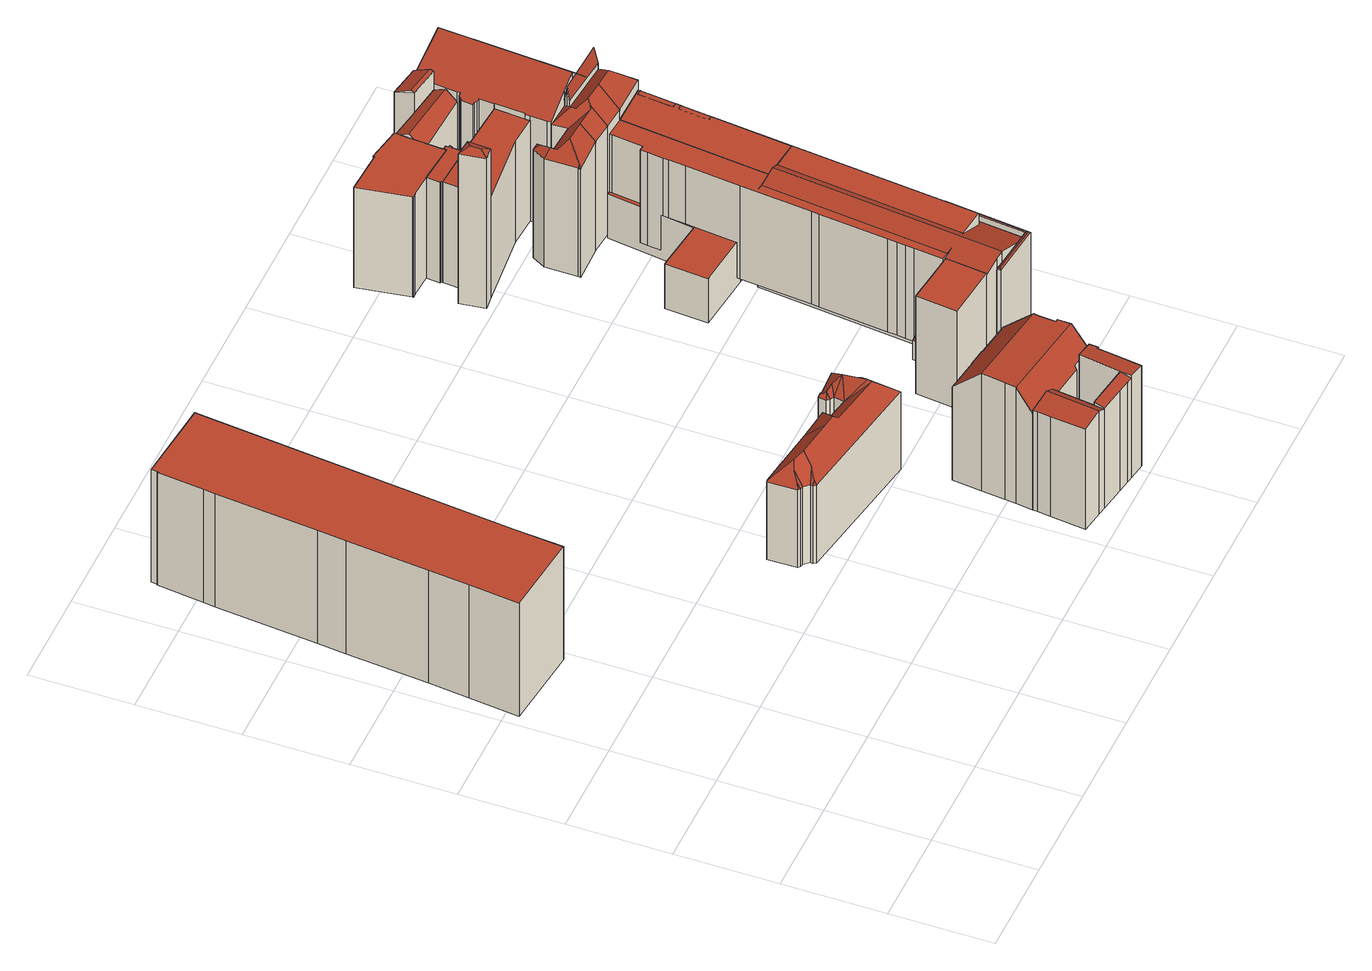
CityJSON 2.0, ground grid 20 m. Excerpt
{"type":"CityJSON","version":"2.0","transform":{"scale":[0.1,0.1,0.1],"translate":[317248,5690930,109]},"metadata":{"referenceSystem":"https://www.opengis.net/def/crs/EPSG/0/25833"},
"CityObjects":{
"building1":{"type":"Building","attributes":{"Dachtyp_tdc":"tdcPolyFlatRoof","Gemeindeschluessel":14713000,"Dachneigung":0,"QualitaetDacherkennung":42,"Geometrietyp2DReferenz":"3000","function":"31001_9998","roofType":"1000","measuredHeight":26.57},"geometry":[{"type":"MultiSurface","lod":"2","boundaries":[[[0,1,2,3]],[[1,4,5,2]],[[4,6,7,5]],[[6,8,9,7]],[[8,10,11,9]],[[10,12,13,11]],[[12,14,15,13]],[[14,16,17,15]],[[16,18,19,17]],[[18,20,21,19]],[[20,22,23,21]],[[22,24,25,23]],[[24,0,3,25]],[[24,22,20,18,16,14,12,10,8,6,4,1,0]],[[3,2,5,7,9,11,13,15,17,19,21,23,25]]],"semantics":{"surfaces":[{"type":"WallSurface"},{"type":"RoofSurface"},{"type":"GroundSurface"}],"values":[0,0,0,0,0,0,0,0,0,0,0,0,0,1,2]}}]},
"building2":{"type":"Building","attributes":{"Dachtyp_tdc":"tdcFreeFormRoof","Gemeindeschluessel":14713000,"Dachneigung":46.73,"QualitaetDacherkennung":12,"Geometrietyp2DReferenz":"3000","function":"31001_9998","roofType":"5000","measuredHeight":22.79},"geometry":[{"type":"MultiSurface","lod":"2","boundaries":[[[26,27,28,29]],[[27,30,31,28]],[[30,32,33,31]],[[32,34,35,33]],[[34,36,37,35]],[[36,38,39,37]],[[38,40,41,39]],[[40,42,43,41]],[[42,44,45,43]],[[44,46,47,45]],[[46,48,49,47]],[[48,50,51,49]],[[50,52,53,51]],[[52,54,55,53]],[[56,57,52,50]],[[58,59,60,56,50,48]],[[61,58,48,46]],[[61,46,44]],[[62,63,64,65,59,58,61,44,42]],[[66,67,62,42,40]],[[66,40,38]],[[67,66,38,36]],[[68,67,36,34]],[[69,70,71,68,34,32]],[[72,69,32,30]],[[72,30,27]],[[73,70,69,72,27,26]],[[73,26,74]],[[71,70,73,74,75]],[[75,68,71]],[[76,68,75]],[[76,67,68]],[[67,76,62]],[[63,62,76,77]],[[64,63,77,78]],[[65,64,78,79]],[[80,60,59,65,79,81]],[[80,81,82]],[[57,56,60,80,82,54]],[[57,54,52]],[[55,83,84,85,86,87,88,89,90,29,28,31,33,35,37,39,41,43,45,47,49,51,53]],[[54,82,83,55]],[[82,81,84,83]],[[81,79,85,84]],[[79,78,86,85]],[[78,77,87,86]],[[77,76,88,87]],[[76,75,89,88]],[[75,74,90,89]],[[74,26,29,90]]],"semantics":{"surfaces":[{"type":"WallSurface"},{"type":"RoofSurface"},{"type":"GroundSurface"}],"values":[0,0,0,0,0,0,0,0,0,0,0,0,0,0,1,1,1,1,1,1,1,1,1,1,1,1,1,1,1,1,1,1,1,1,1,1,1,1,1,1,2,0,0,0,0,0,0,0,0,0]}}]},
"building3":{"type":"Building","attributes":{"Gemeindeschluessel":14713000,"Geometrietyp2DReferenz":"3000","function":"31001_2000","roofType":"9999"},"children":["building3-1","building3-2","building3-3","building3-4"]},
"building3-1":{"type":"BuildingPart","attributes":{"Dachtyp_tdc":"tdcPolyFlatRoof","Dachneigung":4.54,"QualitaetDacherkennung":58,"Geometrietyp2DReferenz":"3000","roofType":"2100","measuredHeight":23.96},"parents":["building3"],"geometry":[{"type":"MultiSurface","lod":"2","boundaries":[[[91,92,93,94,95]],[[92,96,97,93]],[[96,98,99,97]],[[98,100,101,102,99]],[[103,104,105,106,107]],[[103,107,100,98,96,92,91]],[[94,93,97,99,102,106,105]],[[101,100,107]],[[107,106,102,101]],[[91,95,104,103]],[[95,94,105,104]]],"semantics":{"surfaces":[{"type":"WallSurface"},{"type":"RoofSurface"},{"type":"GroundSurface"},{"type":"ClosureSurface"}],"values":[0,0,0,0,0,1,2,0,3,0,3]}}]},
"building3-2":{"type":"BuildingPart","attributes":{"Dachtyp_tdc":"tdcPolyFlatRoof","Dachneigung":12.59,"QualitaetDacherkennung":15,"Geometrietyp2DReferenz":"3000","roofType":"2100","measuredHeight":23.92},"parents":["building3"],"geometry":[{"type":"MultiSurface","lod":"2","boundaries":[[[108,109,110,111,112]],[[113,107,106,114,115]],[[101,116,117,102]],[[116,108,112,117]],[[116,101,107,113,109,108]],[[112,111,114,106,102,117]],[[115,110,109,113]],[[115,114,111,110]],[[101,102,106,107]]],"semantics":{"surfaces":[{"type":"WallSurface"},{"type":"RoofSurface"},{"type":"GroundSurface"},{"type":"ClosureSurface"}],"values":[0,0,0,0,1,2,0,3,3]}}]},
"building3-3":{"type":"BuildingPart","attributes":{"Dachtyp_tdc":"tdcGableRoof","Dachneigung":10.88,"QualitaetDacherkennung":24,"Geometrietyp2DReferenz":"3000","roofType":"3100","measuredHeight":24.3},"parents":["building3"],"geometry":[{"type":"MultiSurface","lod":"2","boundaries":[[[110,118,119,111]],[[118,120,121,119]],[[120,122,123,121]],[[122,124,125,123]],[[124,126,127,128,125]],[[129,115,114,130,131]],[[132,126,124,122,120,118]],[[118,110,115,129,133,132]],[[114,111,119,121,123,125,128,134,135,130]],[[111,114,115,110]],[[136,127,126,132]],[[134,128,127,136]],[[133,137,136,132]],[[134,136,137,135]],[[131,137,133,129]],[[131,130,135,137]]],"semantics":{"surfaces":[{"type":"WallSurface"},{"type":"RoofSurface"},{"type":"GroundSurface"},{"type":"ClosureSurface"}],"values":[0,0,0,0,0,0,1,1,2,3,0,3,0,3,0,3]}}]},
"building3-4":{"type":"BuildingPart","attributes":{"Dachtyp_tdc":"tdcCutGableRoof","Dachneigung":44.56,"QualitaetDacherkennung":52,"Geometrietyp2DReferenz":"3000","roofType":"9999","measuredHeight":27.75},"parents":["building3"],"geometry":[{"type":"MultiSurface","lod":"2","boundaries":[[[138,139,140,141]],[[139,95,94,140]],[[104,142,143,105]],[[142,144,145,143]],[[144,131,130,145]],[[127,146,147,128]],[[146,148,149,147]],[[148,150,151,149]],[[150,152,153,151]],[[152,154,155,153]],[[154,156,157,155]],[[156,158,159,157]],[[158,160,161,159]],[[160,162,163,161]],[[162,164,165,163]],[[164,166,167,165]],[[166,168,169,167]],[[168,138,141,169]],[[164,162,160,158,156,154,152,150]],[[146,127,136,137,131,144,142,104,95,139]],[[150,148,146,139,138,168,166,164]],[[141,140,94,105,143,145,130,135,134,128,147,149,151,153,155,157,159,161,163,165,167,169]],[[105,94,95,104]],[[135,130,131,137]],[[128,134,136,127]],[[134,135,137,136]]],"semantics":{"surfaces":[{"type":"WallSurface"},{"type":"RoofSurface"},{"type":"GroundSurface"},{"type":"ClosureSurface"}],"values":[0,0,0,0,0,0,0,0,0,0,0,0,0,0,0,0,0,0,1,1,1,2,3,3,3,3]}}]},
"building4":{"type":"Building","attributes":{"name":"Hotel Motel One","Dachtyp_tdc":"tdcGableRoof","Gemeindeschluessel":14713000,"Dachneigung":15.6,"QualitaetDacherkennung":14,"Geometrietyp2DReferenz":"3000","function":"31001_2071","roofType":"3100","measuredHeight":5.43},"geometry":[{"type":"MultiSurface","lod":"2","boundaries":[[[170,171,172,173]],[[171,174,175,172]],[[174,176,177,175]],[[176,170,173,177]],[[174,171,178]],[[170,176,179]],[[171,170,179,178]],[[176,174,178,179]],[[173,172,175,177]]],"semantics":{"surfaces":[{"type":"WallSurface"},{"type":"RoofSurface"},{"type":"GroundSurface"}],"values":[0,0,0,0,0,0,1,1,2]}}]},
"building5":{"type":"Building","attributes":{"name":"Hotel Motel One","Gemeindeschluessel":14713000,"Geometrietyp2DReferenz":"3000","function":"31001_2071","roofType":"9999"},"children":["building5-1","building5-2","building5-3","building5-4","building5-5"]},
"building5-1":{"type":"BuildingPart","attributes":{"Dachtyp_tdc":"tdcFreeFormRoof","Dachneigung":16.33,"QualitaetDacherkennung":36,"Geometrietyp2DReferenz":"3000","roofType":"5000","measuredHeight":21.12},"parents":["building5"],"geometry":[{"type":"MultiSurface","lod":"2","boundaries":[[[180,181,182,183]],[[181,184,185,182]],[[186,187,188,189,190]],[[187,180,183,188]],[[191,187,186]],[[192,191,186,193]],[[194,195,192,193,196,197,184]],[[194,184,181]],[[195,194,181,180]],[[191,192,195,180,187]],[[183,182,185,198,199,189,188]],[[200,196,193]],[[199,198,197,196,200]],[[198,185,184,197]],[[190,200,193,186]],[[190,189,199,200]]],"semantics":{"surfaces":[{"type":"WallSurface"},{"type":"RoofSurface"},{"type":"GroundSurface"},{"type":"ClosureSurface"}],"values":[0,0,0,0,1,1,1,1,1,1,2,0,3,3,0,3]}}]},
"building5-2":{"type":"BuildingPart","attributes":{"Dachtyp_tdc":"tdcPolyFlatRoof","Dachneigung":0,"QualitaetDacherkennung":75,"Geometrietyp2DReferenz":"3000","roofType":"1000","measuredHeight":22.87},"parents":["building5"],"geometry":[{"type":"MultiSurface","lod":"2","boundaries":[[[201,202,203,204]],[[202,205,206,203]],[[205,207,206]],[[208,201,204,209,210]],[[208,211,212,213,205,202,201]],[[204,203,206,214,215,209]],[[213,207,205]],[[215,214,212,211,216]],[[214,206,207,213,212]],[[210,216,211,208]],[[210,209,215,216]]],"semantics":{"surfaces":[{"type":"WallSurface"},{"type":"RoofSurface"},{"type":"GroundSurface"},{"type":"ClosureSurface"}],"values":[0,0,0,0,1,2,0,3,3,0,3]}}]},
"building5-3":{"type":"BuildingPart","attributes":{"Dachtyp_tdc":"tdcGableRoof","Dachneigung":24.54,"QualitaetDacherkennung":24,"Geometrietyp2DReferenz":"3000","roofType":"3100","measuredHeight":23.61},"parents":["building5"],"geometry":[{"type":"MultiSurface","lod":"2","boundaries":[[[217,190,189,218]],[[219,220,221,185,184]],[[222,223,224,225]],[[223,226,227,224]],[[226,228,229,227]],[[228,230,231,232,229]],[[207,217,218,206]],[[233,234,230,228,226,223,222,220,219,235]],[[235,196,200,190,217,207,213,233]],[[218,189,199,198,185,221,225,224,227,229,232,215,214,206]],[[200,199,189,190]],[[197,196,235]],[[198,199,200,196,197]],[[219,184,197,235]],[[198,197,184,185]],[[225,221,220,222]],[[216,231,230,234,211]],[[216,215,232,231]],[[212,211,234,233]],[[214,215,216,211,212]],[[213,212,233]],[[214,212,213,207,206]]],"semantics":{"surfaces":[{"type":"WallSurface"},{"type":"RoofSurface"},{"type":"GroundSurface"},{"type":"ClosureSurface"}],"values":[0,0,0,0,0,0,0,1,1,2,3,0,3,0,3,3,0,3,0,3,0,3]}}]},
"building5-4":{"type":"BuildingPart","attributes":{"Dachtyp_tdc":"tdcPolyFlatRoof","Dachneigung":0,"QualitaetDacherkennung":48,"Geometrietyp2DReferenz":"3000","roofType":"1000","measuredHeight":9.35},"parents":["building5"],"geometry":[{"type":"MultiSurface","lod":"2","boundaries":[[[231,236,229,232]],[[236,237,238,229]],[[237,210,209,238]],[[216,210,237,236,231]],[[232,229,238,209,215]],[[215,209,210,216]],[[232,215,216,231]]],"semantics":{"surfaces":[{"type":"WallSurface"},{"type":"RoofSurface"},{"type":"GroundSurface"},{"type":"ClosureSurface"}],"values":[0,0,0,1,2,3,3]}}]},
"building5-5":{"type":"BuildingPart","attributes":{"Dachtyp_tdc":"tdcPolyFlatRoof","Dachneigung":0,"QualitaetDacherkennung":21,"Geometrietyp2DReferenz":"3000","roofType":"1000","measuredHeight":22.99},"parents":["building5"],"geometry":[{"type":"MultiSurface","lod":"2","boundaries":[[[239,240,241,221,220]],[[240,242,243,241]],[[242,244,245,243]],[[244,246,222,225,245]],[[246,244,242,240,239]],[[221,241,243,245,225]],[[220,222,246,239]],[[220,221,225,222]]],"semantics":{"surfaces":[{"type":"WallSurface"},{"type":"RoofSurface"},{"type":"GroundSurface"},{"type":"ClosureSurface"}],"values":[0,0,0,0,1,2,0,3]}}]},
"building6":{"type":"Building","attributes":{"name":"Hotel Motel One","Dachtyp_tdc":"tdcPolyFlatRoof","Gemeindeschluessel":14713000,"Dachneigung":0,"QualitaetDacherkennung":69,"Geometrietyp2DReferenz":"3000","function":"31001_2071","roofType":"1000","measuredHeight":10.41},"geometry":[{"type":"MultiSurface","lod":"2","boundaries":[[[247,248,249,250]],[[248,251,252,249]],[[251,253,254,252]],[[253,255,256,254]],[[255,257,258,256]],[[257,259,260,258]],[[259,261,262,260]],[[261,247,250,262]],[[261,259,257,255,253,251,248,247]],[[250,249,252,254,256,258,260,262]]],"semantics":{"surfaces":[{"type":"WallSurface"},{"type":"RoofSurface"},{"type":"GroundSurface"}],"values":[0,0,0,0,0,0,0,0,1,2]}}]},
"building7":{"type":"Building","attributes":{"Gemeindeschluessel":14713000,"Dachneigung":90,"Dachorientierung":0,"MittlereTraufHoehe":133.53,"QualitaetDacherkennung":74,"ObjektHoehe":21.91,"BodenHoehe":111.62,"Geometrietyp2DReferenz":"3000","AbsoluteHoehe":133.53,"Dachflaeche":853.97,"function":"31001_9998","roofType":"1000","measuredHeight":21.91,"storeysAboveGround":7},"geometry":[{"type":"MultiSurface","lod":"2","boundaries":[[[263,264,265,266]],[[264,267,268,265]],[[267,269,270,268]],[[269,271,272,270]],[[271,273,274,272]],[[273,275,276,274]],[[275,277,278,276]],[[277,279,280,278]],[[279,281,282,280]],[[281,283,284,282]],[[283,285,286,284]],[[285,287,288,286]],[[287,289,290,288]],[[289,291,292,290]],[[291,293,294,292]],[[293,295,296,294]],[[295,297,298,296]],[[297,299,300,298]],[[299,301,302,300]],[[301,303,304,302]],[[303,305,306,304]],[[305,307,308,306]],[[307,309,310,308]],[[309,311,312,310]],[[311,313,314,312]],[[313,315,316,314]],[[315,317,318,316]],[[317,263,266,318]],[[317,315,313,311,309,307,305,303,301,299,297,295,293,291,289,287,285,283,281,279,277,275,273,271,269,267,264,263]],[[266,265,268,270,272,274,276,278,280,282,284,286,288,290,292,294,296,298,300,302,304,306,308,310,312,314,316,318]]],"semantics":{"surfaces":[{"type":"WallSurface"},{"type":"RoofSurface"},{"type":"GroundSurface"}],"values":[0,0,0,0,0,0,0,0,0,0,0,0,0,0,0,0,0,0,0,0,0,0,0,0,0,0,0,0,1,2]}}]},
"building8":{"type":"Building","attributes":{"name":"Zeppelinhaus","Gemeindeschluessel":14713000,"Geometrietyp2DReferenz":"3000","function":"31001_9998","roofType":"9999"},"children":["building8-1","building8-2","building8-3","building8-4","building8-5","building8-6","building8-7","building8-8"]},
"building8-1":{"type":"BuildingPart","attributes":{"Dachtyp_tdc":"tdcGableRoof","Dachneigung":41.63,"QualitaetDacherkennung":14,"Geometrietyp2DReferenz":"3000","roofType":"3100","measuredHeight":24.41},"parents":["building8"],"geometry":[{"type":"MultiSurface","lod":"2","boundaries":[[[319,320,321,322]],[[320,319,323,324,325]],[[326,327,328,329,324,323]],[[322,321,330,331,332]],[[330,321,320,328]],[[331,330,328,327]],[[332,331,327,326]],[[319,322,332,326]],[[324,329,325]],[[325,329,328,320]],[[319,326,323]]],"semantics":{"surfaces":[{"type":"WallSurface"},{"type":"RoofSurface"},{"type":"GroundSurface"},{"type":"ClosureSurface"}],"values":[0,1,1,2,3,0,3,3,0,3,3]}}]},
"building8-2":{"type":"BuildingPart","attributes":{"Dachtyp_tdc":"tdcGableRoof","Dachneigung":46.54,"QualitaetDacherkennung":59,"Geometrietyp2DReferenz":"3000","roofType":"3100","measuredHeight":29.54},"parents":["building8"],"geometry":[{"type":"MultiSurface","lod":"2","boundaries":[[[333,334,335,336]],[[334,337,338,339,335]],[[340,341,342,343,344]],[[341,345,346,342]],[[345,347,348,346]],[[347,349,350,348]],[[349,351,352,350]],[[351,353,354,352]],[[353,355,356,354]],[[355,357,358,356]],[[357,359,360,358]],[[359,361,319,322,360]],[[362,363,332,326]],[[364,365,366,367]],[[365,368,369,366]],[[368,370,371,369]],[[370,372,373,371]],[[372,374,375,373]],[[374,376,377,375]],[[378,379,380,381,382]],[[379,333,336,380]],[[383,384,376,374,372,370,368,365]],[[365,364,363,362,361,359,357,355,353,351,349,347,345,341,340,385,386,387,337,334,333,379,378,383]],[[336,335,339,388,389,390,343,342,346,348,350,352,354,356,358,360,322,332,367,366,369,371,373,375,377,391,381,380]],[[392,338,337,387]],[[392,388,339,338]],[[393,392,387,386]],[[393,389,388,392]],[[394,393,386,385]],[[394,390,389,393]],[[340,344,394,385]],[[344,343,390,394]],[[326,323,319,361,362]],[[326,332,322,319]],[[326,319,323]],[[367,332,363,364]],[[395,384,383]],[[391,377,376,384,395]],[[378,382,395,383]],[[391,395,382,381]]],"semantics":{"surfaces":[{"type":"WallSurface"},{"type":"RoofSurface"},{"type":"GroundSurface"},{"type":"ClosureSurface"}],"values":[0,0,0,0,0,0,0,0,0,0,0,0,0,0,0,0,0,0,0,0,0,1,1,2,0,3,0,3,0,3,0,3,0,3,3,3,0,3,0,3]}}]},
"building8-3":{"type":"BuildingPart","attributes":{"Dachtyp_tdc":"tdcGableRoof","Dachneigung":27.04,"QualitaetDacherkennung":50,"Geometrietyp2DReferenz":"3000","roofType":"3100","measuredHeight":27.84},"parents":["building8"],"geometry":[{"type":"MultiSurface","lod":"2","boundaries":[[[396,397,398,331,327]],[[397,399,364,367,398]],[[397,396,400]],[[401,399,402]],[[396,401,402,400]],[[399,397,400,402]],[[332,331,398,367]],[[327,326,362,363,401,396]],[[331,332,326,327]],[[332,363,362,326]],[[363,364,399,401]],[[363,332,367,364]]],"semantics":{"surfaces":[{"type":"WallSurface"},{"type":"RoofSurface"},{"type":"GroundSurface"},{"type":"ClosureSurface"}],"values":[0,0,0,0,1,1,2,0,3,3,0,3]}}]},
"building8-4":{"type":"BuildingPart","attributes":{"Dachtyp_tdc":"tdcFreeFormRoof","Dachneigung":25.22,"QualitaetDacherkennung":4,"Geometrietyp2DReferenz":"3000","roofType":"5000","measuredHeight":36.07},"parents":["building8"],"geometry":[{"type":"MultiSurface","lod":"2","boundaries":[[[403,404,405,406,407]],[[404,408,409,405]],[[408,410,411,412,409]],[[413,410,408]],[[414,413,408,404]],[[414,404,403]],[[413,414,403,410]],[[406,405,409,412]],[[407,411,410,403]],[[407,406,412,411]]],"semantics":{"surfaces":[{"type":"WallSurface"},{"type":"RoofSurface"},{"type":"GroundSurface"},{"type":"ClosureSurface"}],"values":[0,0,0,1,1,1,1,2,0,3]}}]},
"building8-5":{"type":"BuildingPart","attributes":{"Dachtyp_tdc":"tdcFreeFormRoof","Dachneigung":81.69,"QualitaetDacherkennung":20,"Geometrietyp2DReferenz":"3000","roofType":"5000","measuredHeight":29.75},"parents":["building8"],"geometry":[{"type":"MultiSurface","lod":"2","boundaries":[[[415,416,417,377]],[[416,418,417]],[[418,419,420,417]],[[419,421,422,420]],[[421,423,424,422]],[[423,382,381,424]],[[425,415,377,376]],[[423,421,419,418,426]],[[418,416,415,425,426]],[[425,384,395,382,423,426]],[[417,420,422,424,381,391,377]],[[376,384,425]],[[377,391,395,384,376]],[[391,381,382,395]]],"semantics":{"surfaces":[{"type":"WallSurface"},{"type":"RoofSurface"},{"type":"GroundSurface"},{"type":"ClosureSurface"}],"values":[0,0,0,0,0,0,0,1,1,1,2,0,3,3]}}]},
"building8-6":{"type":"BuildingPart","attributes":{"Dachtyp_tdc":"tdcPolyFlatRoof","Dachneigung":0,"QualitaetDacherkennung":23,"Geometrietyp2DReferenz":"3000","roofType":"1000","measuredHeight":23.64},"parents":["building8"],"geometry":[{"type":"MultiSurface","lod":"2","boundaries":[[[338,427,428,339]],[[427,407,406,428]],[[411,429,430,412]],[[344,343,431,432]],[[394,344,432,429,411,407,427,338,392,393]],[[389,388,339,428,406,412,430,431,343,390]],[[388,389,393,392]],[[339,388,392,338]],[[412,406,407,411]],[[432,431,430,429]],[[390,343,344,394]],[[389,390,394,393]]],"semantics":{"surfaces":[{"type":"WallSurface"},{"type":"RoofSurface"},{"type":"GroundSurface"},{"type":"ClosureSurface"}],"values":[0,0,0,0,1,2,3,3,3,3,3,3]}}]},
"building8-7":{"type":"BuildingPart","attributes":{"Dachtyp_tdc":"tdcPolyFlatRoof","Dachneigung":0,"QualitaetDacherkennung":49,"Geometrietyp2DReferenz":"3000","roofType":"1000","measuredHeight":23.56},"parents":["building8"],"geometry":[{"type":"MultiSurface","lod":"2","boundaries":[[[433,434,435,436]],[[434,437,438,435]],[[437,439,328,330,438]],[[440,441,442,321,320]],[[443,444,445,446]],[[444,447,448,445]],[[447,449,450,448]],[[449,433,436,450]],[[449,447,444,443,451,452,441,440,325,329,439,437,434,433]],[[436,435,438,330,321,442,453,454,446,445,448,450]],[[320,325,440]],[[329,328,439]],[[320,321,330,328]],[[320,328,329,325]],[[453,442,441,452]],[[454,453,452,451]],[[446,454,451,443]]],"semantics":{"surfaces":[{"type":"WallSurface"},{"type":"RoofSurface"},{"type":"GroundSurface"},{"type":"ClosureSurface"}],"values":[0,0,0,0,0,0,0,0,1,2,0,0,3,3,3,3,3]}}]},
"building8-8":{"type":"BuildingPart","attributes":{"Dachtyp_tdc":"tdcPolyFlatRoof","Dachneigung":0,"QualitaetDacherkennung":42,"Geometrietyp2DReferenz":"3000","roofType":"1000","measuredHeight":23.62},"parents":["building8"],"geometry":[{"type":"MultiSurface","lod":"2","boundaries":[[[455,456,457,442,441]],[[456,458,459,457]],[[458,460,461,459]],[[460,462,463,461]],[[462,464,465,463]],[[464,466,467,465]],[[466,468,469,467]],[[468,432,431,469]],[[429,470,471,430]],[[470,472,473,471]],[[472,474,443,446,473]],[[474,472,470,429,432,468,466,464,462,460,458,456,455,475,476]],[[454,453,442,457,459,461,463,465,467,469,431,430,471,473,446]],[[452,451,476,475]],[[453,454,451,452]],[[441,452,475,455]],[[441,442,453,452]],[[430,431,432,429]],[[451,443,474,476]],[[446,443,451,454]]],"semantics":{"surfaces":[{"type":"WallSurface"},{"type":"RoofSurface"},{"type":"GroundSurface"},{"type":"ClosureSurface"}],"values":[0,0,0,0,0,0,0,0,0,0,0,1,2,0,3,0,3,3,0,3]}}]},
"building9":{"type":"Building","attributes":{"Dachtyp_tdc":"tdcFreeFormRoof","Gemeindeschluessel":14713000,"Dachneigung":47.47,"QualitaetDacherkennung":13,"Geometrietyp2DReferenz":"3000","function":"31001_9998","roofType":"5000","measuredHeight":29.91},"geometry":[{"type":"MultiSurface","lod":"2","boundaries":[[[477,478,479,480]],[[478,481,482,479]],[[481,483,484,482]],[[483,485,486,484]],[[487,488,483,481]],[[487,481,478]],[[489,490,491,488,487,478,477]],[[492,493,494,489,477,495]],[[496,497,492,495,498]],[[496,498,499]],[[497,496,499,500]],[[501,493,492,497,500,502]],[[501,502,503]],[[494,493,501,503,504]],[[490,489,494,504,505]],[[506,491,490,505,507]],[[508,509,506,507,510]],[[508,510,511]],[[509,508,511,485]],[[488,491,506,509,485,483]],[[486,512,513,514,515,516,517,518,519,520,521,522,480,479,482,484]],[[485,511,512,486]],[[511,510,513,512]],[[510,507,514,513]],[[507,505,515,514]],[[505,504,516,515]],[[504,503,517,516]],[[503,502,518,517]],[[502,500,519,518]],[[500,499,520,519]],[[499,498,521,520]],[[498,495,522,521]],[[495,477,480,522]]],"semantics":{"surfaces":[{"type":"WallSurface"},{"type":"RoofSurface"},{"type":"GroundSurface"}],"values":[0,0,0,0,1,1,1,1,1,1,1,1,1,1,1,1,1,1,1,1,2,0,0,0,0,0,0,0,0,0,0,0,0]}}]}
},
"vertices":[
[3,768,291],[14,865,291],[14,865,25],[3,768,25],[22,944,291],[22,944,25],[37,1103,291],[37,1103,25],[43,1159,291],[43,1159,25],[62,1357,291],[62,1357,25],[65,1380,291],[65,1380,25],[75,1470,291],[75,1470,25],[77,1469,291],[77,1469,25],[78,1483,291],[78,1483,25],[239,1467,291],[239,1467,25],[174,849,291],[174,849,25],[165,751,291],[165,751,25],
[753,501,214],[755,517,214],[755,517,31],[753,501,31],[767,518,214],[767,518,31],[767,516,214],[767,516,31],[821,519,214],[821,519,31],[824,478,214],[824,478,31],[827,478,214],[827,478,31],[830,460,214],[830,460,31],[822,391,214],[822,391,31],[549,436,214],[549,436,31],[545,441,214],[545,441,31],[546,447,214],[546,447,31],[536,457,214],[536,457,31],[530,458,214],[530,458,31],[526,462,214],[526,462,31],[546,477,236],[534,466,223],[568,454,237],[578,472,257],[559,482,250],[553,443,222],[791,431,251],[683,450,252],[676,458,259],[653,461,259],[812,459,233],[793,441,251],[795,489,244],[761,509,221],[764,505,225],[782,503,228],[761,513,221],[762,504,224],[758,496,214],[767,493,214],[763,472,214],[722,479,214],[723,496,214],[658,503,214],[530,514,220],[530,520,214],[524,519,214],[524,519,31],[530,520,31],[658,503,31],[723,496,31],[722,479,31],[763,472,31],[767,493,31],[758,496,31],
[1001,113,269],[1001,96,269],[1001,96,32],[1001,113,32],[1001,113,257],[997,97,269],[997,97,32],[985,9,269],[985,9,32],[952,14,272],[952,14,266],[952,14,32],[968,118,272],[968,118,257],[968,118,32],[955,36,32],[955,36,272],
[913,20,267],[863,28,267],[863,28,265],[863,28,32],[913,20,32],[866,49,272],[866,49,32],[866,49,265],[939,16,266],[939,16,32],
[845,31,275],[845,31,32],[801,38,267],[801,38,32],[808,106,267],[808,106,32],[811,131,267],[811,131,32],[812,141,267],[812,141,258],[812,141,32],[877,126,264],[877,126,32],[877,126,250],[858,134,275],[878,131,264],[858,134,32],[878,131,32],[858,134,258],[878,131,257],
[1001,172,307],[1001,146,306],[1001,146,32],[1001,172,32],[953,120,257],[953,120,32],[952,116,250],[952,116,32],[816,173,306],[816,173,32],[818,195,307],[818,195,32],[823,240,310],[823,240,32],[829,298,252],[829,298,32],[899,288,252],[899,288,32],[900,290,249],[900,290,32],[933,285,250],[933,285,32],[933,283,252],[933,283,32],[1002,273,252],[1002,273,32],[996,214,310],[996,214,32],[995,205,309],[995,205,32],[995,172,307],[995,172,32],
[1135,470,81],[1131,433,81],[1131,433,31],[1135,470,31],[1082,438,76],[1082,438,31],[1086,476,76],[1086,476,31],[1116,435,86],[1120,472,86],
[1267,330,226],[1159,341,226],[1159,341,16],[1267,330,16],[1159,349,226],[1159,349,16],[1280,496,226],[1285,496,226],[1285,496,16],[1280,496,16],[1280,496,213],[1282,493,227],[1265,335,227],[1263,338,226],[1163,345,227],[1264,334,227],[1235,341,226],[1178,347,226],[1178,347,16],[1263,338,16],[1263,338,213],
[1245,1085,245],[1327,1084,245],[1327,1084,16],[1245,1085,16],[1295,786,245],[1295,786,16],[1295,786,221],[1218,832,245],[1218,832,16],[1218,832,110],[1214,794,245],[1226,793,245],[1242,791,245],[1226,793,16],[1214,794,16],[1214,794,110],
[1310,785,213],[1310,785,16],[1159,349,249],[1122,353,242],[1122,353,16],[1131,433,242],[1135,470,242],[1135,470,16],[1131,433,16],[1170,798,242],[1170,798,16],[1179,798,244],[1179,798,16],[1179,797,244],[1179,797,110],[1179,797,16],[1226,793,252],[1214,794,250],[1178,347,252],
[1179,798,110],[1183,835,110],[1183,835,16],
[1122,353,246],[1015,364,246],[1015,364,16],[1024,445,246],[1024,445,16],[1082,438,246],[1082,438,16],[1131,433,246],
[1065,848,109],[1071,931,109],[1071,931,5],[1065,848,5],[1076,931,109],[1076,931,5],[1175,919,109],[1175,919,5],[1198,1089,109],[1198,1089,5],[1245,1085,109],[1245,1085,5],[1218,832,109],[1218,832,5],[1183,835,109],[1183,835,5],
[1327,1080,245],[1316,1081,245],[1316,1081,26],[1327,1080,26],[1315,1072,245],[1315,1072,26],[1309,1012,245],[1309,1012,26],[1319,1011,245],[1319,1011,26],[1318,1001,245],[1318,1001,26],[1308,1002,245],[1308,1002,26],[1302,943,245],[1302,943,26],[1312,942,245],[1312,942,26],[1259,423,245],[1259,423,26],[1129,436,245],[1129,436,26],[1135,493,245],[1135,493,26],[1136,509,245],[1136,509,26],[1138,526,245],[1138,526,26],[1140,544,245],[1140,544,26],[1153,677,245],[1153,677,26],[1155,692,245],[1155,692,26],[1168,830,245],[1168,830,26],[1179,936,245],[1179,936,26],[1182,969,245],[1182,969,26],[1183,979,245],[1183,979,26],[1186,1009,245],[1186,1009,26],[1188,1024,245],[1188,1024,26],[1197,1023,245],[1197,1023,26],[1204,1083,245],[1204,1083,26],[1204,1089,245],[1204,1089,26],[1205,1097,245],[1205,1097,26],[1326,1086,245],[1326,1086,26],
[1179,1361,247],[1050,1369,242],[1050,1369,23],[1179,1361,23],[1181,1383,268],[1052,1398,268],[1051,1389,259],[1183,1406,256],[1120,1416,254],[1054,1427,252],[1053,1414,259],[1054,1427,23],[1120,1416,23],[1183,1406,23],
[1168,1181,272],[1168,1189,271],[1168,1189,23],[1168,1181,23],[1170,1221,271],[1170,1221,260],[1170,1221,23],[1174,1290,271],[1176,1319,271],[1176,1319,23],[1174,1290,23],[1174,1290,260],[1171,1320,268],[1171,1320,23],[1169,1325,267],[1169,1325,23],[1165,1325,265],[1165,1325,23],[1167,1349,265],[1167,1349,23],[1169,1349,266],[1169,1349,23],[1170,1352,266],[1170,1352,23],[1173,1355,268],[1173,1355,23],[1179,1355,271],[1179,1355,23],[1179,1361,271],[1183,1406,271],[1183,1406,272],[1186,1445,272],[1269,1433,319],[1269,1433,23],[1186,1445,23],[1278,1431,309],[1278,1431,23],[1279,1434,309],[1279,1434,23],[1345,1428,239],[1345,1428,23],[1345,1422,239],[1345,1422,23],[1328,1171,238],[1328,1171,23],[1220,1178,301],[1167,1181,271],[1167,1181,23],[1220,1178,23],[1220,1178,281],[1252,1176,319],[1288,1173,281],[1175,1290,272],[1171,1231,272],[1170,1231,271],[1170,1231,23],[1171,1231,23],[1175,1290,23],[1252,1176,23],[1170,1231,260],[1171,1231,260],[1175,1290,260],[1252,1176,281],
[1120,1416,300],[1123,1455,286],[1123,1455,23],[1186,1445,286],[1121,1424,302],[1183,1406,300],[1184,1413,302],
[963,1211,376],[937,1208,376],[937,1208,23],[963,1211,23],[963,1211,260],[930,1258,376],[930,1258,23],[966,1255,376],[966,1255,260],[966,1255,23],[949,1243,384],[949,1224,383],
[1328,1171,280],[1327,1159,280],[1327,1159,23],[1327,1159,281],[1220,1168,282],[1220,1168,23],[1219,1168,281],[1219,1168,23],[1220,1173,313],[1220,1173,23],[1328,1171,281],[1322,1165,321],
[1110,1225,260],[1110,1225,23],[970,1303,260],[970,1303,23],[1055,1298,23],[1055,1298,260],
[900,1440,259],[986,1436,259],[986,1436,23],[900,1440,23],[986,1439,259],[986,1439,23],[1054,1427,259],[1050,1369,259],[1048,1333,259],[1048,1333,23],[969,1333,259],[925,1336,259],[925,1336,23],[969,1333,23],[916,1335,259],[916,1335,23],[916,1337,259],[916,1337,23],[972,1333,259],[1047,1327,259],[1047,1327,23],[972,1333,23],
[1048,1333,260],[1056,1332,260],[1056,1332,23],[1056,1326,260],[1056,1326,23],[1059,1326,260],[1059,1326,23],[1058,1321,260],[1058,1321,23],[1056,1321,260],[1056,1321,23],[1055,1304,260],[1055,1304,23],[1057,1304,260],[1057,1304,23],[970,1306,260],[970,1306,23],[967,1306,260],[967,1306,23],[969,1333,260],[1047,1327,260],[972,1333,260],
[1168,1150,268],[1167,1181,268],[1167,1181,13],[1168,1150,13],[1220,1178,268],[1220,1178,13],[1219,1168,268],[1219,1168,13],[1327,1159,268],[1327,1159,13],[1193,1154,296],[1193,1145,296],[1197,1119,300],[1201,1122,304],[1208,1129,312],[1096,1140,284],[1112,1123,302],[1155,1122,300],[1111,1154,268],[1101,1175,279],[1096,1155,284],[1112,1185,268],[1096,1186,268],[1081,1159,268],[1086,1096,274],[1082,1096,268],[1081,1091,268],[1154,1093,268],[1198,1089,268],[1247,1125,312],[1245,1085,268],[1325,1086,270],[1288,1123,311],[1327,1084,268],[1326,1086,268],[1326,1086,13],[1327,1084,13],[1245,1085,13],[1198,1089,13],[1154,1093,13],[1081,1091,13],[1082,1096,13],[1081,1159,13],[1096,1186,13],[1112,1185,13],[1111,1154,13]
]}
